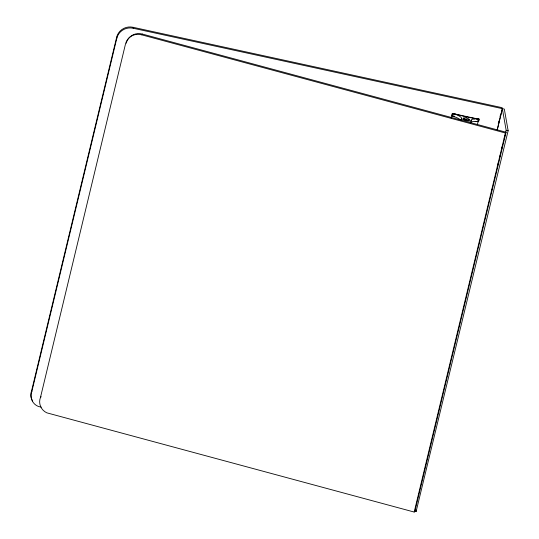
<?xml version="1.0" encoding="UTF-8"?>
<svg xmlns="http://www.w3.org/2000/svg" width="539" height="539" viewBox="0 0 539 539"><rect width="100%" height="100%" fill="white"/><g stroke="black" fill="none" stroke-linecap="round" stroke-linejoin="round"><path stroke-width="0.81" d="M32.636 400.942A11.979 11.629 -10 0 1 31.653 390.586L116.693 37.076A13.556 13.152 -10 0 1 133.099 27.3L502.173 107.685L506.161 130.29L505.373 133.557M41.207 407.113L38.343 406.453A11.979 11.629 -10 0 1 31.828 391.557L116.869 38.047L116.693 37.076M40.465 397.479L125.506 43.969A13.556 13.118 42.6 0 1 141.717 34.833L142.411 34.078L506.074 132.244L414.895 511.295L414.195 512.05L46.846 412.84A11.979 11.595 42.6 0 1 40.465 397.479L41.159 396.724M451.21 117.98L452.309 113.426L478.686 119.173A24.626 5.491 13.5 0 1 476.732 119.025M479.211 119.126A14.802 3.301 13.5 0 0 471.221 120.493L470.601 123.06A14.802 3.301 13.5 0 1 475.182 121.477L478.592 121.699L479.211 119.126A41.624 9.278 13.5 0 1 452.834 113.385L452.221 115.952L454.673 116.801A14.048 3.133 13.5 0 1 460.906 120.628M461.121 120.318L461.586 118.391A14.048 3.133 13.5 0 0 452.834 113.385M477.392 124.543L478.181 121.275M498.238 124.058L499.026 120.783M500.01 116.687L500.603 114.234M497.227 129.939L502.348 108.649L504.322 109.087L508.142 130.721L416.108 511.551L414.787 511.262M414.195 512.05L505.38 133.005L506.074 132.244M497.214 129.899L502.348 108.649L133.268 28.271A13.556 13.152 -10 0 0 116.869 38.047M491.352 191.581L491.945 189.128M497.275 167.063L498.46 162.165M499.444 158.075L500.037 155.623M501.62 149.087L502.213 146.635M504.187 138.462L504.976 135.195M475.182 121.477L477.386 121.578M506.161 130.29L508.142 130.721M141.717 34.833L505.38 133.005M454.673 116.801L452.221 115.952L451.999 114.713M478.376 120.453L478.592 121.699M415.825 509.948L416.108 511.551M133.099 27.3L133.268 28.271M31.653 390.586L31.828 391.557M474.67 118.809A24.626 5.491 13.5 0 1 473.235 118.62M455.785 114.625A24.626 5.491 13.5 0 1 454.364 114.153M453.67 113.911A24.626 5.491 13.5 0 1 452.309 113.426L452.531 114.666A41.624 9.278 13.5 0 0 453.966 115.09M465.622 117.017A3.557 0.795 13.5 0 1 466.471 117.226M478.901 120.413A41.624 9.278 13.5 0 1 477.5 120.217M471.221 120.493A4.952 1.105 13.5 0 1 466.612 120.621A4.952 1.105 13.5 0 1 461.586 118.391M469.125 119.914A3.093 0.687 13.5 0 1 465.602 120.015A3.093 0.687 13.5 0 1 464.032 118.486M126.2 43.214A13.556 13.118 42.6 0 1 142.411 34.078M464.369 118.883A3.093 0.687 13.5 0 0 469.348 119.651A3.093 0.687 13.5 0 0 465.501 117.947A3.093 0.687 13.5 0 0 464.369 118.883"/></g></svg>
